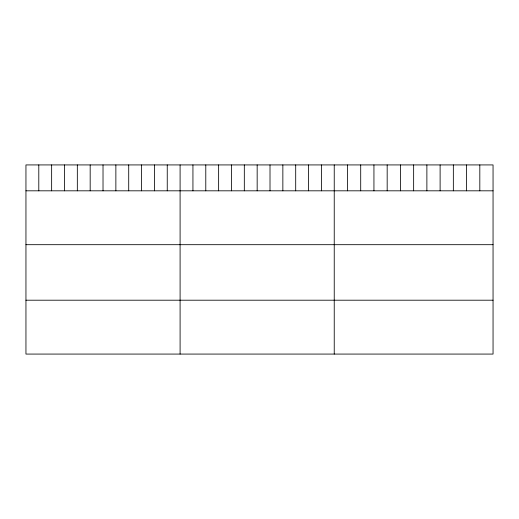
<?xml version="1.0" encoding="UTF-8"?>
<svg xmlns="http://www.w3.org/2000/svg" width="519" height="519" viewBox="0 0 519 519"><rect width="100%" height="100%" fill="white"/><g stroke="black" fill="none" stroke-linecap="round" stroke-linejoin="round"><path stroke-width="0.78" d="M493.05 190.817L493.05 354.075L25.95 354.075L25.95 164.925L493.05 164.925L493.05 190.817L25.95 190.817M25.95 244.689L493.05 244.689M25.95 300.203L493.05 300.203M479.816 164.925L479.816 190.817M466.581 164.925L466.581 190.817M453.346 164.925L453.346 190.817M440.112 164.925L440.112 190.817M426.878 164.925L426.878 190.817M413.643 164.925L413.643 190.817M400.409 164.925L400.409 190.817M387.174 164.925L387.174 190.817M373.94 164.925L373.94 190.817M360.705 164.925L360.705 190.817M347.471 164.925L347.471 190.817M334.236 164.925L334.236 354.075M321.391 164.925L321.391 190.817M308.546 164.925L308.546 190.817M295.7 164.925L295.7 190.817M282.855 164.925L282.855 190.817M270.01 164.925L270.01 190.817M257.165 164.925L257.165 190.817M244.319 164.925L244.319 190.817M231.474 164.925L231.474 190.817M218.629 164.925L218.629 190.817M205.784 164.925L205.784 190.817M192.938 164.925L192.938 190.817M180.093 164.925L180.093 354.075M167.248 164.925L167.248 190.817M154.403 164.925L154.403 190.817M141.557 164.925L141.557 190.817M128.712 164.925L128.712 190.817M115.867 164.925L115.867 190.817M103.022 164.925L103.022 190.817M90.176 164.925L90.176 190.817M77.331 164.925L77.331 190.817M64.486 164.925L64.486 190.817M51.641 164.925L51.641 190.817M38.795 164.925L38.795 190.817"/></g></svg>
